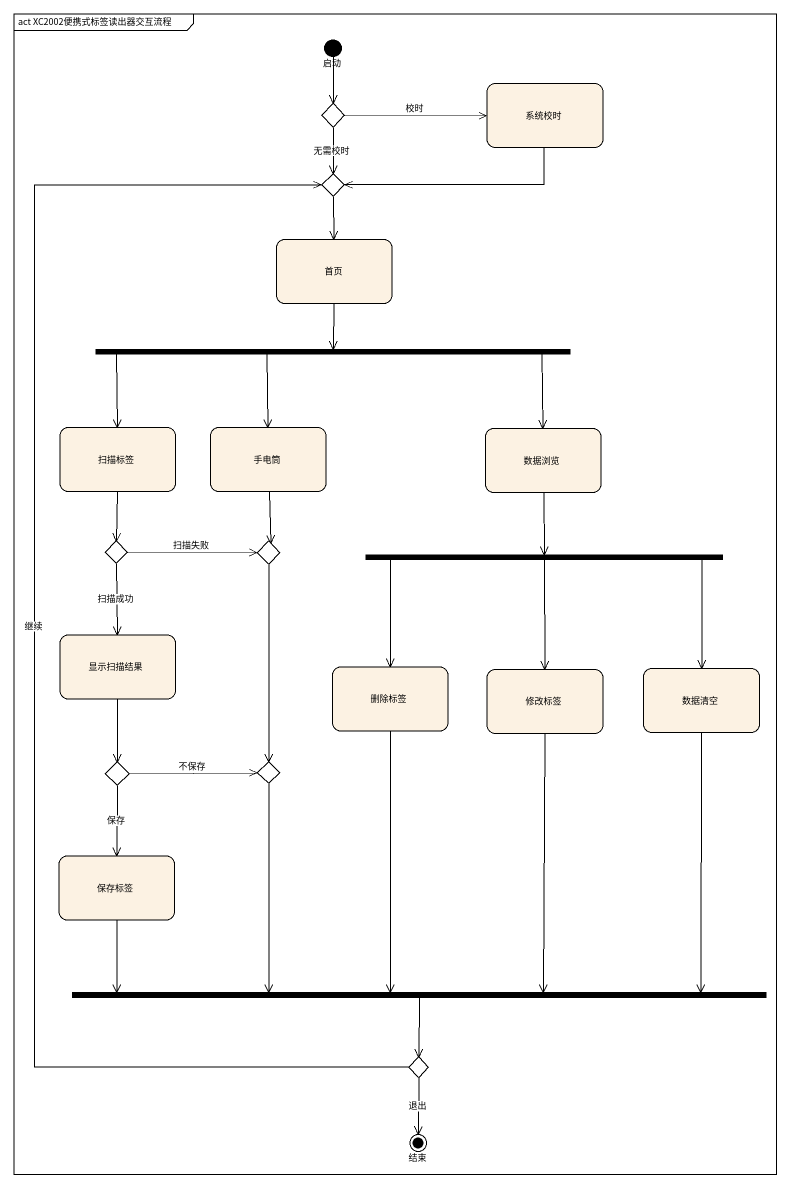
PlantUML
@startuml
mainframe act XC2002便携式标签读出器交互流程
hide empty description
state 启动 <<start>>
state choice1 <<choice>>
state 系统校时
state choice2 <<choice>>
state 首页
state fork1 <<fork>>
state 扫描标签
state 手电筒
state 数据浏览
state choice3 <<choice>>
state choice4 <<choice>>
state fork2 <<fork>>
state 显示扫描结果
state 删除标签
state 修改标签
state 数据清空
state choice5 <<choice>>
state choice6 <<choice>>
state 保存标签
state fork3 <<join>>
state choice7 <<choice>>
state 结束 <<end>>
启动 --> choice1
choice1 -right-> 系统校时 : 校时
choice1 --> choice2 : 无需校时
系统校时 -left-> choice2
choice2 --> 首页
首页 --> fork1
fork1 -left-> 扫描标签
fork1 --> 手电筒
fork1 -right-> 数据浏览
扫描标签 --> choice3
手电筒 --> choice4
数据浏览 --> fork2
choice3 -right-> choice4 : 扫描失败
choice3 --> 显示扫描结果 : 扫描成功
choice4 --> choice6
fork2 --> 删除标签
fork2 --> 修改标签
fork2 --> 数据清空
显示扫描结果 --> choice5
删除标签 --> fork3
修改标签 --> fork3
数据清空 --> fork3
choice5 -right-> choice6 : 不保存
choice5 --> 保存标签 : 保存
choice6 --> fork3
保存标签 -right-> fork3
fork3 --> choice7
choice7 -up-> choice2 : 继续
choice7 --> 结束 : 退出
@enduml
